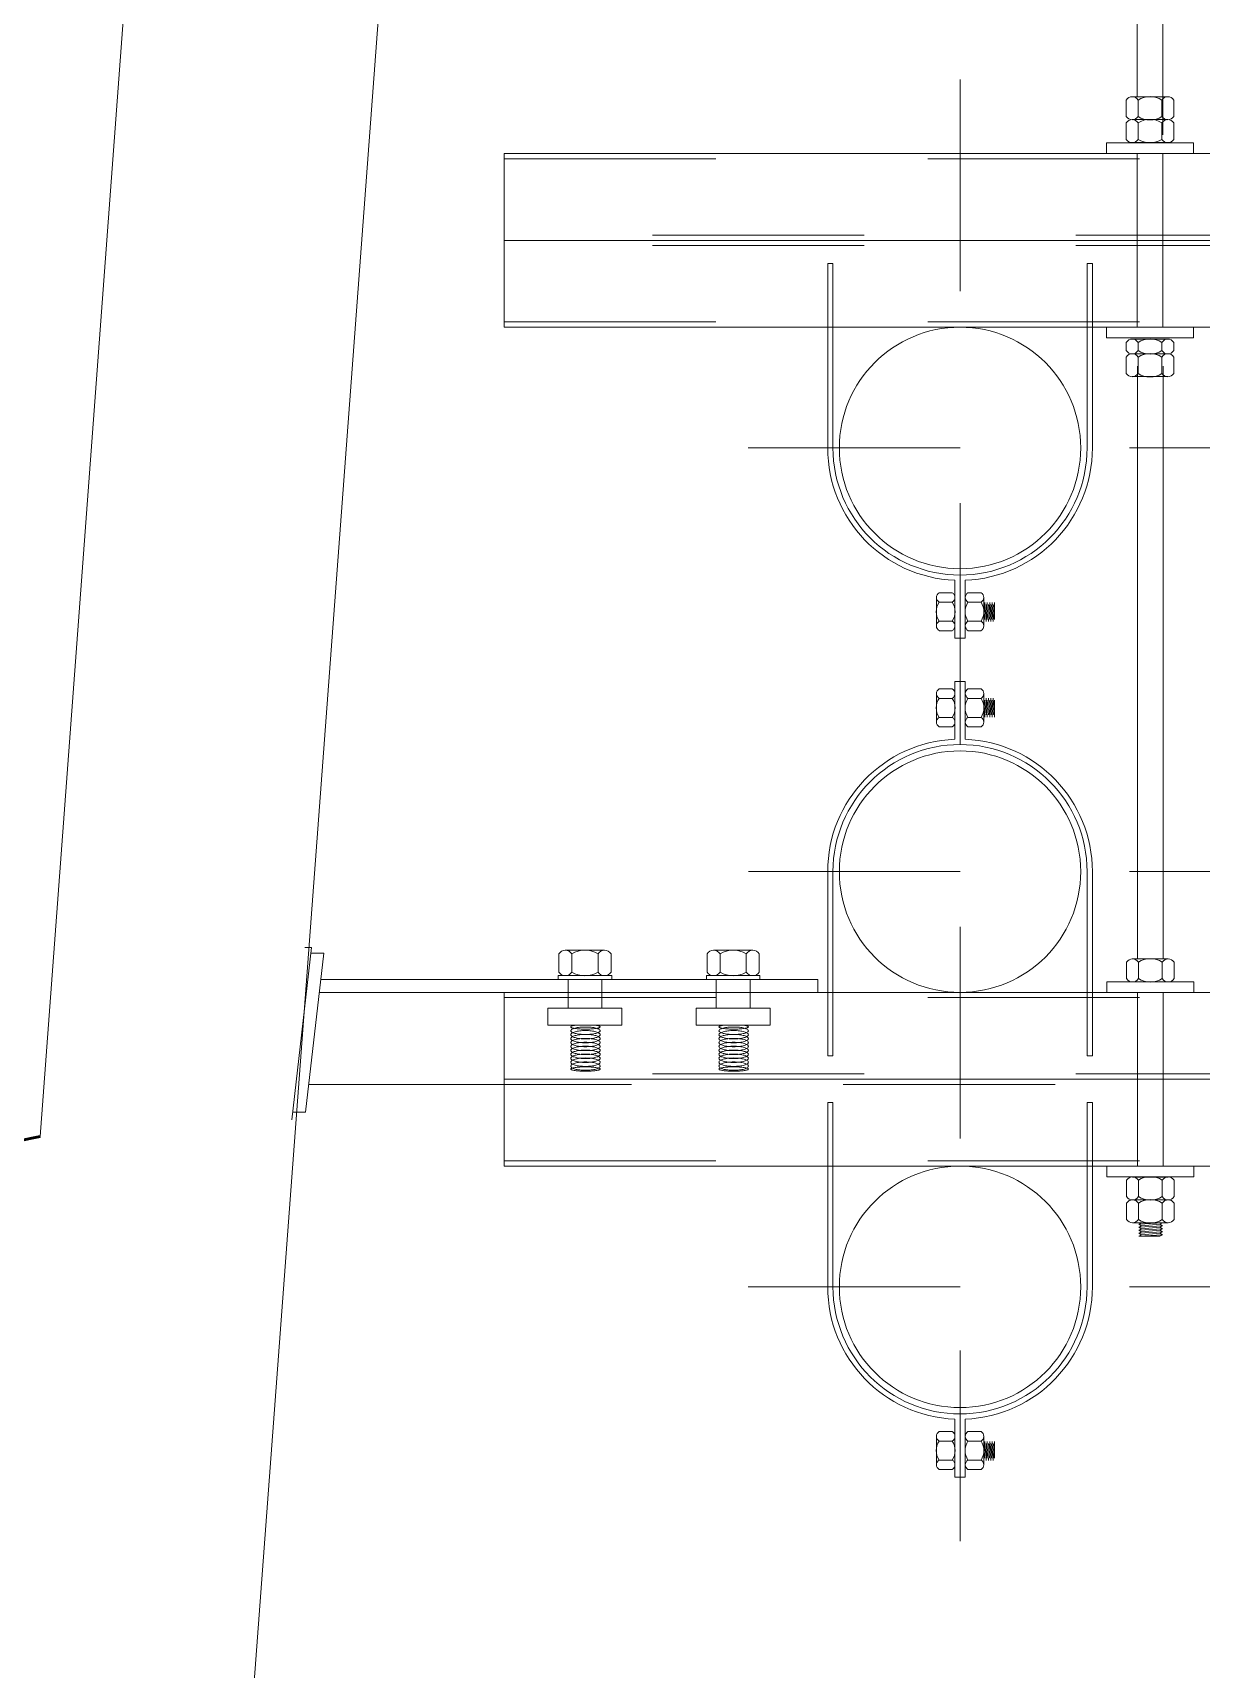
# Model space of a CAD drawing. Header units: metres. Extents: x -1215.1 to -1160.7, y 0 to 26.6.
# Drawn here: x -1205.231 to -1204.679, y 19.946 to 20.719 of the extents above; entities that cross this region are included whole.
import ezdxf

# ---------------------------------------------------------------- set-up
doc = ezdxf.new("R2010")
doc.units = ezdxf.units.M
for name, pattern in [('Hidden - Small', [0.002294, 0.0015, -0.0007938]), ('JacobsCenter', [0.015, 0.009, -0.0015, 0.003, -0.0015]), ('JacobsDash', [0.0045, 0.003, -0.0015])]:
    doc.linetypes.add(name, pattern=pattern)
for name, color, linetype, lineweight in [('A-DETL', 7, 'Continuous', 13), ('S-BEAM', 7, 'Continuous', 50), ('S-BEAM-HDLN', 7, 'JacobsDash', 18)]:
    doc.layers.add(name, color=color, linetype=linetype, lineweight=lineweight)

# ---------------------------------------------------------------- blocks, each defined once
blk = doc.blocks.new('06_SFR_GCT_Girder_SuperT_BR08Edge_CS - Super T - 1815-6267083-DRG-2873122 - SECTION 1')
at = {"layer": 'S-BEAM', "lineweight": 18}
for p, q in [((-1205.1225, 21.61033), (-1205.22788, 20.19756)), ((-1205.13476, 19.83269), (-1205.01245, 21.4725)), ((-1205.22788, 20.19756), (-1205.49235, 20.14261))]:
    blk.add_line(p, q, dxfattribs=at)
at = {"layer": 'S-BEAM'}
for p, q in [((-1205.49235, 20.14266), (-1205.22788, 20.19762)), ((-1205.22788, 20.19762), (-1205.22788, 20.19756))]:
    blk.add_line(p, q, dxfattribs=at)

msp = doc.modelspace()

# ---------------------------------------------------------------- linework, layer by layer
at = {"layer": 'A-DETL', "lineweight": 18}
for p, q in [((-1204.70969, 20.68839), (-1204.70969, 21.564)), ((-1204.69769, 20.67048), (-1204.69769, 21.56425)), ((-1204.70969, 20.6616), (-1204.70969, 20.5796)), ((-1204.69769, 20.6616), (-1204.69769, 20.5796)), ((-1204.70954, 20.28141), (-1204.70954, 20.56124)), ((-1204.69754, 20.28141), (-1204.69754, 20.56124)), ((-1204.70954, 20.2656), (-1204.70954, 20.1836)), ((-1204.69754, 20.2656), (-1204.69754, 20.1836))]:
    msp.add_line(p, q, dxfattribs=at)
at = {"layer": 'A-DETL', "linetype": 'JacobsCenter', "lineweight": 9}
for p, q in [((-1204.79341, 20.6966), (-1204.79341, 20.0066)), ((-1204.89341, 20.5226), (-1204.69341, 20.5226)), ((-1204.71341, 20.5226), (-1204.51341, 20.5226)), ((-1204.89328, 20.3226), (-1204.69341, 20.3226)), ((-1204.71341, 20.3226), (-1204.51341, 20.3226)), ((-1204.69512, 20.28141), (-1204.71219, 20.28141)), ((-1204.89341, 20.1266), (-1204.69341, 20.1266)), ((-1204.71341, 20.1266), (-1204.51341, 20.1266))]:
    msp.add_line(p, q, dxfattribs=at)
at = {"layer": 'A-DETL', "lineweight": 9}
for p, q in [((-1204.71491, 20.68684), (-1204.71491, 20.67906)), ((-1204.71211, 20.68839), (-1204.70369, 20.68839)), ((-1204.7093, 20.68684), (-1204.7093, 20.67906)), ((-1204.70369, 20.68839), (-1204.69527, 20.68839)), ((-1204.69809, 20.68684), (-1204.69809, 20.67906)), ((-1204.69248, 20.68684), (-1204.69248, 20.67906)), ((-1204.71491, 20.67604), (-1204.71491, 20.66826)), ((-1204.71211, 20.67759), (-1204.70369, 20.67759)), ((-1204.71211, 20.67759), (-1204.70369, 20.67759)), ((-1204.7093, 20.67604), (-1204.7093, 20.66826)), ((-1204.70369, 20.67759), (-1204.69527, 20.67759)), ((-1204.70369, 20.67759), (-1204.69527, 20.67759)), ((-1204.69809, 20.67604), (-1204.69809, 20.66826)), ((-1204.69248, 20.67604), (-1204.69248, 20.66826)), ((-1204.72419, 20.6666), (-1204.68319, 20.6666)), ((-1204.72419, 20.6666), (-1204.72419, 20.6616)), ((-1204.71211, 20.66679), (-1204.70369, 20.66679)), ((-1204.70369, 20.66679), (-1204.69527, 20.66679)), ((-1204.68319, 20.6666), (-1204.68319, 20.6616)), ((-1204.23805, 20.6206), (-1205.00867, 20.6206)), ((-1204.03867, 20.6206), (-1205.00867, 20.6206)), ((-1204.85591, 20.6096), (-1204.85341, 20.6096)), ((-1204.85591, 20.5226), (-1204.85591, 20.6096)), ((-1204.85341, 20.5226), (-1204.85341, 20.6096)), ((-1204.73341, 20.5226), (-1204.73341, 20.6096)), ((-1204.73341, 20.6096), (-1204.73091, 20.6096)), ((-1204.73091, 20.5226), (-1204.73091, 20.6096)), ((-1204.72419, 20.5746), (-1204.72419, 20.5796)), ((-1204.72419, 20.5746), (-1204.68319, 20.5746)), ((-1204.71211, 20.57398), (-1204.70369, 20.57398)), ((-1204.70369, 20.57398), (-1204.69527, 20.57398)), ((-1204.68319, 20.5746), (-1204.68319, 20.5796)), ((-1204.71491, 20.57243), (-1204.71491, 20.56854)), ((-1204.71491, 20.56551), (-1204.71491, 20.55773)), ((-1204.71211, 20.56706), (-1204.70369, 20.56706)), ((-1204.71211, 20.56706), (-1204.70369, 20.56706)), ((-1204.7093, 20.57243), (-1204.7093, 20.56854)), ((-1204.7093, 20.56551), (-1204.7093, 20.55773)), ((-1204.70369, 20.56706), (-1204.69527, 20.56706)), ((-1204.70369, 20.56706), (-1204.69527, 20.56706)), ((-1204.69809, 20.57243), (-1204.69809, 20.56854)), ((-1204.69809, 20.56551), (-1204.69809, 20.55773)), ((-1204.69248, 20.57243), (-1204.69248, 20.56854)), ((-1204.69248, 20.56551), (-1204.69248, 20.55773)), ((-1204.71211, 20.55626), (-1204.70369, 20.55626)), ((-1204.70369, 20.55626), (-1204.69527, 20.55626)), ((-1204.79591, 20.46015), (-1204.79591, 20.4328)), ((-1204.79341, 20.4626), (-1204.79341, 20.4328)), ((-1204.79091, 20.46015), (-1204.79091, 20.4328)), ((-1204.80454, 20.4453), (-1204.80454, 20.45202)), ((-1204.80454, 20.4453), (-1204.80454, 20.45202)), ((-1204.8033, 20.45425), (-1204.79709, 20.45425)), ((-1204.8033, 20.44977), (-1204.79709, 20.44977)), ((-1204.79591, 20.4453), (-1204.79591, 20.45202)), ((-1204.78346, 20.45425), (-1204.78967, 20.45425)), ((-1204.78346, 20.44977), (-1204.78967, 20.44977)), ((-1204.78222, 20.45201), (-1204.78222, 20.4453)), ((-1204.78166, 20.44966), (-1204.78222, 20.44066)), ((-1204.78054, 20.44966), (-1204.7811, 20.44066)), ((-1204.77941, 20.44966), (-1204.77997, 20.44066)), ((-1204.77829, 20.44966), (-1204.77885, 20.44066)), ((-1204.77772, 20.44066), (-1204.77716, 20.44966)), ((-1204.77716, 20.44966), (-1204.77716, 20.44169)), ((-1204.80454, 20.43858), (-1204.80454, 20.4453)), ((-1204.80454, 20.43858), (-1204.80454, 20.4453)), ((-1204.79591, 20.43858), (-1204.79591, 20.4453)), ((-1204.78222, 20.4453), (-1204.78222, 20.43857)), ((-1204.7811, 20.44863), (-1204.78166, 20.44169)), ((-1204.77997, 20.44863), (-1204.78054, 20.44169)), ((-1204.77885, 20.44863), (-1204.77941, 20.44169)), ((-1204.77772, 20.44863), (-1204.77829, 20.44169)), ((-1204.8033, 20.44082), (-1204.79709, 20.44082)), ((-1204.8033, 20.43634), (-1204.79709, 20.43634)), ((-1204.78346, 20.44082), (-1204.78967, 20.44082)), ((-1204.78346, 20.43634), (-1204.78967, 20.43634)), ((-1204.79091, 20.4328), (-1204.79591, 20.4328)), ((-1204.79091, 20.41241), (-1204.79591, 20.41241)), ((-1204.79591, 20.38505), (-1204.79591, 20.41241)), ((-1204.79341, 20.3826), (-1204.79341, 20.41241)), ((-1204.79091, 20.38505), (-1204.79091, 20.41241)), ((-1204.80454, 20.40663), (-1204.80454, 20.39991)), ((-1204.80454, 20.40663), (-1204.80454, 20.39991)), ((-1204.8033, 20.40887), (-1204.79709, 20.40887)), ((-1204.8033, 20.40439), (-1204.79709, 20.40439)), ((-1204.79591, 20.40663), (-1204.79591, 20.39991)), ((-1204.78346, 20.40887), (-1204.78967, 20.40887)), ((-1204.78346, 20.40439), (-1204.78967, 20.40439)), ((-1204.78222, 20.39991), (-1204.78222, 20.40664)), ((-1204.78166, 20.39555), (-1204.78222, 20.40455)), ((-1204.7811, 20.39658), (-1204.78166, 20.40352)), ((-1204.78054, 20.39555), (-1204.7811, 20.40455)), ((-1204.77997, 20.39658), (-1204.78054, 20.40352)), ((-1204.77941, 20.39555), (-1204.77997, 20.40455)), ((-1204.77885, 20.39658), (-1204.77941, 20.40352)), ((-1204.77829, 20.39555), (-1204.77885, 20.40455)), ((-1204.77772, 20.39658), (-1204.77829, 20.40352)), ((-1204.77772, 20.40455), (-1204.77716, 20.39555)), ((-1204.77716, 20.39555), (-1204.77716, 20.40352)), ((-1204.80454, 20.39991), (-1204.80454, 20.39318)), ((-1204.80454, 20.39991), (-1204.80454, 20.39318)), ((-1204.8033, 20.39543), (-1204.79709, 20.39543)), ((-1204.79591, 20.39991), (-1204.79591, 20.39318)), ((-1204.78346, 20.39543), (-1204.78967, 20.39543)), ((-1204.78222, 20.39319), (-1204.78222, 20.39991)), ((-1204.8033, 20.39096), (-1204.79709, 20.39096)), ((-1204.78346, 20.39096), (-1204.78967, 20.39096)), ((-1204.85591, 20.3226), (-1204.85591, 20.2356)), ((-1204.85341, 20.3226), (-1204.85341, 20.2356)), ((-1204.73341, 20.3226), (-1204.73341, 20.2356)), ((-1204.73091, 20.3226), (-1204.73091, 20.2356)), ((-1204.98288, 20.28376), (-1204.98288, 20.2752)), ((-1204.97055, 20.28547), (-1204.97982, 20.28547)), ((-1204.97055, 20.28547), (-1204.97982, 20.28547)), ((-1204.97672, 20.28376), (-1204.97672, 20.2752)), ((-1204.96129, 20.28547), (-1204.97055, 20.28547)), ((-1204.96129, 20.28547), (-1204.97055, 20.28547)), ((-1204.96438, 20.28376), (-1204.96438, 20.2752)), ((-1204.95821, 20.28376), (-1204.95821, 20.2752)), ((-1204.91288, 20.28376), (-1204.91288, 20.2752)), ((-1204.90055, 20.28547), (-1204.90982, 20.28547)), ((-1204.90055, 20.28547), (-1204.90982, 20.28547)), ((-1204.90672, 20.28376), (-1204.90672, 20.2752)), ((-1204.89129, 20.28547), (-1204.90055, 20.28547)), ((-1204.89129, 20.28547), (-1204.90055, 20.28547)), ((-1204.89438, 20.28376), (-1204.89438, 20.2752)), ((-1204.88821, 20.28376), (-1204.88821, 20.2752)), ((-1204.71475, 20.27986), (-1204.71475, 20.27207)), ((-1204.70914, 20.27986), (-1204.70914, 20.27207)), ((-1204.69793, 20.27986), (-1204.69793, 20.27207)), ((-1204.69232, 20.27986), (-1204.69232, 20.27207)), ((-1204.9579, 20.27358), (-1204.9832, 20.27358)), ((-1204.9832, 20.27358), (-1204.9832, 20.2716)), ((-1204.9832, 20.2716), (-1204.9579, 20.2716)), ((-1204.97055, 20.27358), (-1204.97982, 20.27358)), ((-1204.96129, 20.27358), (-1204.97055, 20.27358)), ((-1204.9579, 20.2716), (-1204.9579, 20.27358)), ((-1204.8879, 20.27358), (-1204.9132, 20.27358)), ((-1204.9132, 20.27358), (-1204.9132, 20.2716)), ((-1204.9132, 20.2716), (-1204.8879, 20.2716)), ((-1204.90055, 20.27358), (-1204.90982, 20.27358)), ((-1204.89129, 20.27358), (-1204.90055, 20.27358)), ((-1204.8879, 20.2716), (-1204.8879, 20.27358)), ((-1204.72404, 20.2706), (-1204.68304, 20.2706)), ((-1204.72404, 20.2706), (-1204.72404, 20.2656)), ((-1204.71195, 20.2706), (-1204.70354, 20.2706)), ((-1204.70354, 20.2706), (-1204.69511, 20.2706)), ((-1204.68304, 20.2706), (-1204.68304, 20.2656)), ((-1204.85591, 20.2356), (-1204.85341, 20.2356)), ((-1204.73341, 20.2356), (-1204.73091, 20.2356)), ((-1204.03867, 20.2246), (-1205.00867, 20.2246)), ((-1204.85591, 20.2136), (-1204.85341, 20.2136)), ((-1204.85591, 20.1266), (-1204.85591, 20.2136)), ((-1204.85341, 20.1266), (-1204.85341, 20.2136)), ((-1204.73341, 20.1266), (-1204.73341, 20.2136)), ((-1204.73341, 20.2136), (-1204.73091, 20.2136)), ((-1204.73091, 20.1266), (-1204.73091, 20.2136)), ((-1204.72404, 20.1786), (-1204.72404, 20.1836)), ((-1204.72404, 20.1786), (-1204.68304, 20.1786)), ((-1204.68304, 20.1786), (-1204.68304, 20.1836)), ((-1204.71475, 20.16917), (-1204.71475, 20.17695)), ((-1204.71195, 20.17842), (-1204.70354, 20.17842)), ((-1204.70914, 20.16917), (-1204.70914, 20.17695)), ((-1204.70354, 20.17842), (-1204.69511, 20.17842)), ((-1204.69793, 20.16917), (-1204.69793, 20.17695)), ((-1204.69232, 20.16917), (-1204.69232, 20.17695)), ((-1204.71475, 20.15836), (-1204.71475, 20.16615)), ((-1204.71195, 20.16762), (-1204.70354, 20.16762)), ((-1204.71195, 20.16762), (-1204.70354, 20.16762)), ((-1204.70914, 20.15836), (-1204.70914, 20.16615)), ((-1204.70354, 20.16762), (-1204.69511, 20.16762)), ((-1204.70354, 20.16762), (-1204.69511, 20.16762)), ((-1204.69793, 20.15836), (-1204.69793, 20.16615)), ((-1204.69232, 20.15836), (-1204.69232, 20.16615)), ((-1204.71195, 20.15681), (-1204.70354, 20.15681)), ((-1204.70771, 20.15681), (-1204.709, 20.15611)), ((-1204.709, 20.15611), (-1204.69773, 20.15681)), ((-1204.709, 20.15611), (-1204.70771, 20.15541)), ((-1204.70771, 20.15541), (-1204.709, 20.1547)), ((-1204.709, 20.1547), (-1204.69773, 20.15541)), ((-1204.70771, 20.15541), (-1204.69902, 20.15611)), ((-1204.70354, 20.15681), (-1204.69511, 20.15681)), ((-1204.69902, 20.15611), (-1204.69773, 20.15681)), ((-1204.69902, 20.15611), (-1204.69773, 20.15681)), ((-1204.69773, 20.15541), (-1204.69902, 20.15611)), ((-1204.69773, 20.15541), (-1204.69902, 20.15611)), ((-1204.69902, 20.1547), (-1204.69773, 20.15541)), ((-1204.709, 20.1547), (-1204.70771, 20.154)), ((-1204.70771, 20.154), (-1204.709, 20.15329)), ((-1204.709, 20.15329), (-1204.69773, 20.154)), ((-1204.709, 20.15329), (-1204.70771, 20.15259)), ((-1204.70771, 20.15259), (-1204.709, 20.15188)), ((-1204.709, 20.15188), (-1204.69773, 20.15259)), ((-1204.709, 20.15188), (-1204.70771, 20.15118)), ((-1204.69773, 20.15118), (-1204.709, 20.15047)), ((-1204.709, 20.15047), (-1204.70771, 20.15118)), ((-1204.709, 20.15047), (-1204.69902, 20.15047)), ((-1204.70771, 20.154), (-1204.69902, 20.1547)), ((-1204.70771, 20.15259), (-1204.69902, 20.15329)), ((-1204.70771, 20.15118), (-1204.69902, 20.15188)), ((-1204.69773, 20.154), (-1204.69902, 20.1547)), ((-1204.69902, 20.15329), (-1204.69773, 20.154)), ((-1204.69773, 20.15259), (-1204.69902, 20.15329)), ((-1204.69902, 20.15188), (-1204.69773, 20.15259)), ((-1204.69902, 20.15188), (-1204.69773, 20.15118)), ((-1204.69902, 20.15047), (-1204.69773, 20.15118)), ((-1204.79591, 20.06415), (-1204.79591, 20.0368)), ((-1204.79341, 20.0666), (-1204.79341, 20.0368)), ((-1204.79091, 20.06415), (-1204.79091, 20.0368)), ((-1204.80454, 20.0493), (-1204.80454, 20.05602)), ((-1204.80454, 20.0493), (-1204.80454, 20.05602)), ((-1204.8033, 20.05825), (-1204.79709, 20.05825)), ((-1204.79591, 20.0493), (-1204.79591, 20.05602)), ((-1204.78346, 20.05825), (-1204.78967, 20.05825)), ((-1204.78222, 20.05601), (-1204.78222, 20.0493)), ((-1204.80454, 20.04258), (-1204.80454, 20.0493)), ((-1204.80454, 20.04258), (-1204.80454, 20.0493)), ((-1204.8033, 20.05377), (-1204.79709, 20.05377)), ((-1204.79591, 20.04258), (-1204.79591, 20.0493)), ((-1204.78346, 20.05377), (-1204.78967, 20.05377)), ((-1204.78166, 20.05366), (-1204.78222, 20.04466)), ((-1204.78222, 20.0493), (-1204.78222, 20.04257)), ((-1204.7811, 20.05263), (-1204.78166, 20.04569)), ((-1204.78054, 20.05366), (-1204.7811, 20.04466)), ((-1204.77997, 20.05263), (-1204.78054, 20.04569)), ((-1204.77941, 20.05366), (-1204.77997, 20.04466)), ((-1204.77885, 20.05263), (-1204.77941, 20.04569)), ((-1204.77829, 20.05366), (-1204.77885, 20.04466)), ((-1204.77772, 20.05263), (-1204.77829, 20.04569)), ((-1204.77772, 20.04466), (-1204.77716, 20.05366)), ((-1204.77716, 20.05366), (-1204.77716, 20.04569)), ((-1204.8033, 20.04482), (-1204.79709, 20.04482)), ((-1204.8033, 20.04034), (-1204.79709, 20.04034)), ((-1204.78346, 20.04482), (-1204.78967, 20.04482)), ((-1204.78346, 20.04034), (-1204.78967, 20.04034)), ((-1204.79091, 20.0368), (-1204.79591, 20.0368))]:
    msp.add_line(p, q, dxfattribs=at)
at = {"layer": 'A-DETL'}
for p, q in [((-1205.00867, 20.6616), (-1204.03867, 20.6616)), ((-1205.00867, 20.6616), (-1205.00867, 20.5796)), ((-1205.00867, 20.5796), (-1204.03867, 20.5796)), ((-1205.09966, 20.28672), (-1205.10897, 20.20547)), ((-1205.09966, 20.28672), (-1205.10291, 20.28672)), ((-1205.09392, 20.2841), (-1205.10251, 20.2091)), ((-1205.09392, 20.2841), (-1205.09966, 20.2841)), ((-1204.86055, 20.2716), (-1205.09535, 20.2716)), ((-1204.86055, 20.2716), (-1204.86055, 20.2656)), ((-1205.00867, 20.2656), (-1205.00867, 20.1836)), ((-1205.00867, 20.2656), (-1204.03867, 20.2656)), ((-1205.00867, 20.2221), (-1205.10102, 20.2221)), ((-1205.10251, 20.2091), (-1205.10855, 20.2091)), ((-1205.00867, 20.1836), (-1204.03867, 20.1836))]:
    msp.add_line(p, q, dxfattribs=at)
at = {"layer": 'A-DETL', "linetype": 'JacobsDash', "lineweight": 9}
for p, q in [((-1205.00867, 20.6591), (-1204.03867, 20.6591)), ((-1204.03867, 20.6231), (-1205.00867, 20.6231)), ((-1204.03867, 20.6181), (-1205.00867, 20.6181)), ((-1205.00867, 20.5821), (-1204.03867, 20.5821)), ((-1205.00867, 20.2631), (-1204.03867, 20.2631)), ((-1204.03867, 20.2271), (-1205.00867, 20.2271)), ((-1203.94854, 20.2221), (-1205.09867, 20.2221)), ((-1205.00867, 20.1861), (-1204.03867, 20.1861))]:
    msp.add_line(p, q, dxfattribs=at)
at = {"layer": 'A-DETL', "linetype": 'Hidden - Small', "lineweight": 9}
for p, q in [((-1204.97855, 20.2581), (-1204.97855, 20.2716)), ((-1204.96255, 20.2581), (-1204.96255, 20.2716)), ((-1204.90855, 20.2581), (-1204.90855, 20.2716)), ((-1204.89255, 20.2581), (-1204.89255, 20.2716)), ((-1204.98805, 20.2581), (-1204.95305, 20.2581)), ((-1204.98805, 20.2501), (-1204.98805, 20.2581)), ((-1204.95305, 20.2501), (-1204.95305, 20.2581)), ((-1204.91805, 20.2581), (-1204.88305, 20.2581)), ((-1204.91805, 20.2501), (-1204.91805, 20.2581)), ((-1204.88305, 20.2501), (-1204.88305, 20.2581)), ((-1204.95305, 20.2501), (-1204.98805, 20.2501)), ((-1204.88305, 20.2501), (-1204.91805, 20.2501))]:
    msp.add_line(p, q, dxfattribs=at)
at = {"layer": 'A-DETL', "linetype": 'JacobsDash'}
msp.add_line((-1205.09604, 20.2656), (-1205.00867, 20.2656), dxfattribs=at)
at = {"layer": 'A-DETL', "color": 143, "lineweight": 18, "true_color": 0x78aac8}
for centre in [(-1204.79341, 20.5226), (-1204.79341, 20.3226), (-1204.79341, 20.1266)]:
    msp.add_circle(centre, 0.057, dxfattribs=at)
at = {"layer": 'A-DETL', "lineweight": 9}
for centre, radius, start, end in [((-1204.70369, 20.67814), 0.01035, 57.20842, 122.79158), ((-1204.71211, 20.68508), 0.00331, 32.13554, 147.86446), ((-1204.69528, 20.68508), 0.00331, 32.1346, 147.8654), ((-1204.69528, 20.68508), 0.00331, 32.1346, 147.8654), ((-1204.71211, 20.68082), 0.00331, 212.13554, 327.86446), ((-1204.71211, 20.67428), 0.00331, 32.13554, 147.86446), ((-1204.70369, 20.68777), 0.01035, 237.20842, 302.79158), ((-1204.70369, 20.66733), 0.01035, 57.20842, 122.79158), ((-1204.69528, 20.68082), 0.00331, 212.1346, 327.8654), ((-1204.69528, 20.68082), 0.00331, 212.1346, 327.8654), ((-1204.69528, 20.67428), 0.00331, 32.1346, 147.8654), ((-1204.69528, 20.67428), 0.00331, 32.1346, 147.8654), ((-1204.71211, 20.67002), 0.00331, 212.13554, 327.86446), ((-1204.70369, 20.67696), 0.01035, 237.20842, 302.79158), ((-1204.69528, 20.67002), 0.00331, 212.1346, 327.8654), ((-1204.69528, 20.67002), 0.00331, 212.1346, 327.8654), ((-1204.71211, 20.57067), 0.00331, 32.13554, 147.86446), ((-1204.70369, 20.56372), 0.01035, 57.20842, 122.79158), ((-1204.69528, 20.57067), 0.00331, 32.1346, 147.8654), ((-1204.69528, 20.57067), 0.00331, 32.1346, 147.8654), ((-1204.71211, 20.5703), 0.00331, 212.13554, 327.86446), ((-1204.71211, 20.56375), 0.00331, 32.13554, 147.86446), ((-1204.70369, 20.57724), 0.01035, 237.20842, 302.79158), ((-1204.70369, 20.55681), 0.01035, 57.20842, 122.79158), ((-1204.69528, 20.5703), 0.00331, 212.1346, 327.8654), ((-1204.69528, 20.5703), 0.00331, 212.1346, 327.8654), ((-1204.69528, 20.56375), 0.00331, 32.1346, 147.8654), ((-1204.69528, 20.56375), 0.00331, 32.1346, 147.8654), ((-1204.71211, 20.55949), 0.00331, 212.13554, 327.86446), ((-1204.70369, 20.56644), 0.01035, 237.20842, 302.79158), ((-1204.69528, 20.55949), 0.00331, 212.1346, 327.8654), ((-1204.69528, 20.55949), 0.00331, 212.1346, 327.8654), ((-1204.79341, 20.5226), 0.0625, 180, 267.70756), ((-1204.79341, 20.5226), 0.06, 180, 360), ((-1204.79341, 20.5226), 0.0625, 272.29244, 0), ((-1204.79635, 20.4453), 0.00827, 147.20842, 212.79158), ((-1204.80189, 20.45201), 0.00264, 122.1346, 237.8654), ((-1204.80189, 20.45201), 0.00264, 122.1346, 237.8654), ((-1204.79849, 20.45201), 0.00264, 302.1346, 57.8654), ((-1204.79849, 20.45201), 0.00264, 302.1346, 57.8654), ((-1204.80404, 20.4453), 0.00827, 327.20842, 32.79158), ((-1204.78272, 20.4453), 0.00827, 147.20842, 212.79158), ((-1204.78827, 20.45201), 0.00264, 122.13554, 237.86446), ((-1204.78487, 20.45201), 0.00264, 302.13554, 57.86446), ((-1204.79041, 20.4453), 0.00827, 327.20842, 32.79158), ((-1204.80189, 20.43858), 0.00264, 122.13554, 237.86446), ((-1204.79849, 20.43858), 0.00264, 302.13554, 57.86446), ((-1204.78827, 20.43858), 0.00264, 122.1346, 237.8654), ((-1204.78827, 20.43858), 0.00264, 122.1346, 237.8654), ((-1204.78487, 20.43858), 0.00264, 302.1346, 57.8654), ((-1204.78487, 20.43858), 0.00264, 302.1346, 57.8654), ((-1204.79635, 20.39991), 0.00827, 147.20842, 212.79158), ((-1204.80189, 20.40663), 0.00264, 122.13554, 237.86446), ((-1204.79849, 20.40663), 0.00264, 302.13554, 57.86446), ((-1204.80404, 20.39991), 0.00827, 327.20842, 32.79158), ((-1204.78272, 20.39991), 0.00827, 147.20842, 212.79158), ((-1204.78827, 20.40663), 0.00264, 122.1346, 237.8654), ((-1204.78827, 20.40663), 0.00264, 122.1346, 237.8654), ((-1204.78487, 20.40663), 0.00264, 302.1346, 57.8654), ((-1204.78487, 20.40663), 0.00264, 302.1346, 57.8654), ((-1204.79041, 20.39991), 0.00827, 327.20842, 32.79158), ((-1204.80189, 20.39319), 0.00264, 122.1346, 237.8654), ((-1204.80189, 20.39319), 0.00264, 122.1346, 237.8654), ((-1204.79849, 20.39319), 0.00264, 302.1346, 57.8654), ((-1204.79849, 20.39319), 0.00264, 302.1346, 57.8654), ((-1204.78827, 20.39319), 0.00264, 122.13554, 237.86446), ((-1204.78487, 20.39319), 0.00264, 302.13554, 57.86446), ((-1204.79341, 20.3226), 0.0625, 92.29244, 180), ((-1204.79341, 20.3226), 0.06, 0, 180), ((-1204.79341, 20.3226), 0.0625, 0, 87.70756), ((-1204.9798, 20.28182), 0.00364, 32.1346, 147.8654), ((-1204.9798, 20.28182), 0.00364, 32.1346, 147.8654), ((-1204.97055, 20.27419), 0.01139, 57.20842, 122.79158), ((-1204.96129, 20.28182), 0.00364, 32.13554, 147.86446), ((-1204.9098, 20.28182), 0.00364, 32.1346, 147.8654), ((-1204.9098, 20.28182), 0.00364, 32.1346, 147.8654), ((-1204.90055, 20.27419), 0.01139, 57.20842, 122.79158), ((-1204.89129, 20.28182), 0.00364, 32.13554, 147.86446), ((-1204.71195, 20.27809), 0.00331, 32.13554, 147.86446), ((-1204.70354, 20.27115), 0.01035, 57.20842, 122.79158), ((-1204.69512, 20.27809), 0.00331, 32.1346, 147.8654), ((-1204.69512, 20.27809), 0.00331, 32.1346, 147.8654), ((-1204.9798, 20.27714), 0.00364, 212.1346, 327.8654), ((-1204.9798, 20.27714), 0.00364, 212.1346, 327.8654), ((-1204.97055, 20.28478), 0.01139, 237.20842, 302.79158), ((-1204.96129, 20.27714), 0.00364, 212.13554, 327.86446), ((-1204.9098, 20.27714), 0.00364, 212.1346, 327.8654), ((-1204.9098, 20.27714), 0.00364, 212.1346, 327.8654), ((-1204.90055, 20.28478), 0.01139, 237.20842, 302.79158), ((-1204.89129, 20.27714), 0.00364, 212.13554, 327.86446), ((-1204.71195, 20.27384), 0.00331, 212.13554, 327.86446), ((-1204.70354, 20.28078), 0.01035, 237.20842, 302.79158), ((-1204.69512, 20.27384), 0.00331, 212.1346, 327.8654), ((-1204.69512, 20.27384), 0.00331, 212.1346, 327.8654), ((-1204.70354, 20.16824), 0.01035, 57.20842, 122.79158), ((-1204.71195, 20.17519), 0.00331, 32.13554, 147.86446), ((-1204.69512, 20.17519), 0.00331, 32.1346, 147.8654), ((-1204.69512, 20.17519), 0.00331, 32.1346, 147.8654), ((-1204.71195, 20.17093), 0.00331, 212.13554, 327.86446), ((-1204.71195, 20.16438), 0.00331, 32.13554, 147.86446), ((-1204.70354, 20.17787), 0.01035, 237.20842, 302.79158), ((-1204.70354, 20.15744), 0.01035, 57.20842, 122.79158), ((-1204.69512, 20.17093), 0.00331, 212.1346, 327.8654), ((-1204.69512, 20.17093), 0.00331, 212.1346, 327.8654), ((-1204.69512, 20.16438), 0.00331, 32.1346, 147.8654), ((-1204.69512, 20.16438), 0.00331, 32.1346, 147.8654), ((-1204.71195, 20.16013), 0.00331, 212.13554, 327.86446), ((-1204.70354, 20.16707), 0.01035, 237.20842, 302.79158), ((-1204.69512, 20.16013), 0.00331, 212.1346, 327.8654), ((-1204.69512, 20.16013), 0.00331, 212.1346, 327.8654), ((-1204.79341, 20.1266), 0.0625, 180, 267.70756), ((-1204.79341, 20.1266), 0.06, 180, 360), ((-1204.79341, 20.1266), 0.0625, 272.29244, 0), ((-1204.80189, 20.05601), 0.00264, 122.1346, 237.8654), ((-1204.80189, 20.05601), 0.00264, 122.1346, 237.8654), ((-1204.79849, 20.05601), 0.00264, 302.1346, 57.8654), ((-1204.79849, 20.05601), 0.00264, 302.1346, 57.8654), ((-1204.78827, 20.05601), 0.00264, 122.13554, 237.86446), ((-1204.78487, 20.05601), 0.00264, 302.13554, 57.86446), ((-1204.79635, 20.0493), 0.00827, 147.20842, 212.79158), ((-1204.80404, 20.0493), 0.00827, 327.20842, 32.79158), ((-1204.78272, 20.0493), 0.00827, 147.20842, 212.79158), ((-1204.79041, 20.0493), 0.00827, 327.20842, 32.79158), ((-1204.80189, 20.04258), 0.00264, 122.13554, 237.86446), ((-1204.79849, 20.04258), 0.00264, 302.13554, 57.86446), ((-1204.78827, 20.04258), 0.00264, 122.1346, 237.8654), ((-1204.78827, 20.04258), 0.00264, 122.1346, 237.8654), ((-1204.78487, 20.04258), 0.00264, 302.1346, 57.8654), ((-1204.78487, 20.04258), 0.00264, 302.1346, 57.8654)]:
    msp.add_arc(centre, radius, start, end, dxfattribs=at)
at = {"layer": 'A-DETL', "linetype": 'JacobsDash', "lineweight": 9}
for centre in [(-1204.97031, 20.24933), (-1204.90031, 20.24933)]:
    msp.add_ellipse(centre, major_axis=(0.00694, 0), ratio=0.155559, start_param=2.351216, end_param=7.073562, dxfattribs=at)
for centre, ratio in [((-1204.97031, 20.24748), 0.253311), ((-1204.90031, 20.24748), 0.253311), ((-1204.97031, 20.24562), 0.285201), ((-1204.97031, 20.24377), 0.285201), ((-1204.97031, 20.24191), 0.285201), ((-1204.97031, 20.24006), 0.285201), ((-1204.90031, 20.24562), 0.285201), ((-1204.90031, 20.24377), 0.285201), ((-1204.90031, 20.24191), 0.285201), ((-1204.90031, 20.24006), 0.285201), ((-1204.97031, 20.2382), 0.285201), ((-1204.97031, 20.23635), 0.285201), ((-1204.97031, 20.2345), 0.285201), ((-1204.97031, 20.23264), 0.285201), ((-1204.97031, 20.23079), 0.285201), ((-1204.90031, 20.2382), 0.285201), ((-1204.90031, 20.23635), 0.285201), ((-1204.90031, 20.2345), 0.285201), ((-1204.90031, 20.23264), 0.285201), ((-1204.90031, 20.23079), 0.285201), ((-1204.97031, 20.2294), 0.147434), ((-1204.90031, 20.2294), 0.147434)]:
    msp.add_ellipse(centre, major_axis=(0.00694, 0), ratio=ratio, dxfattribs=at)

# ---------------------------------------------------------------- block references
at = {"layer": 'S-BEAM-HDLN'}
msp.add_blockref('06_SFR_GCT_Girder_SuperT_BR08Edge_CS - Super T - 1815-6267083-DRG-2873122 - SECTION 1', (0, 0), dxfattribs=at)

doc.saveas('drawing.dxf')
